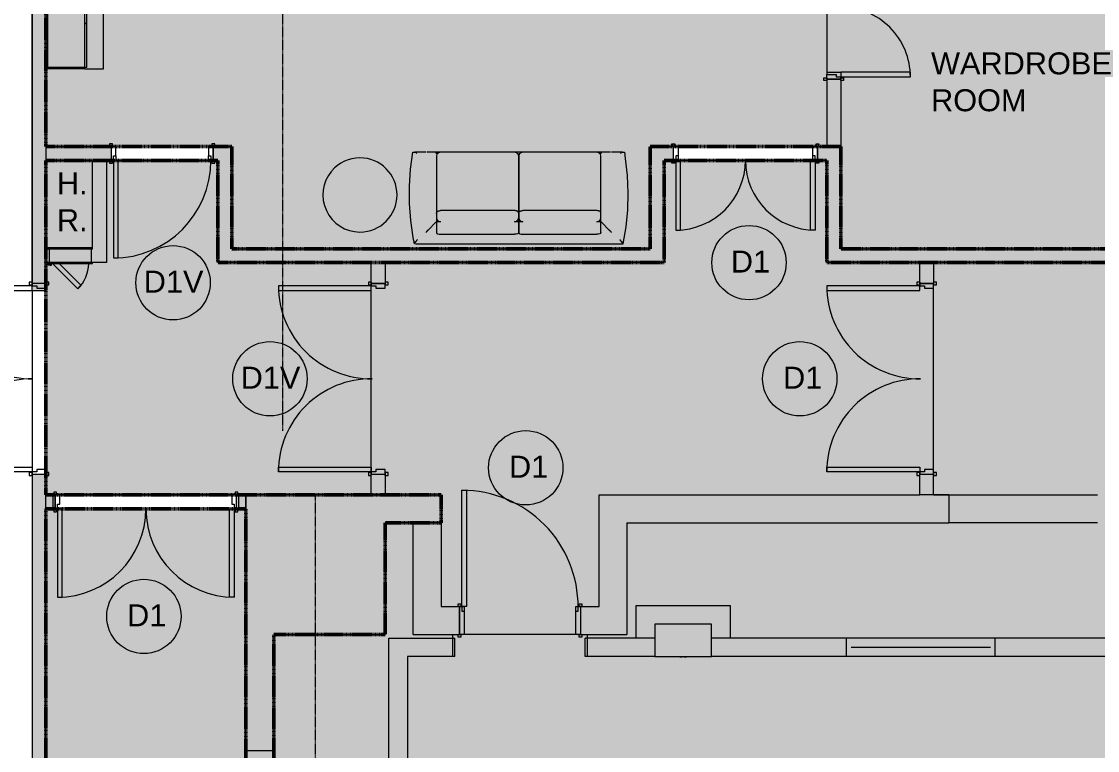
# Model space of a CAD drawing. Header units: millimetres. Extents: x 15878 to 679837, y -72324 to 391440.
# Drawn here: x 151719 to 163294, y 28857 to 36702 of the extents above; entities that cross this region are included whole.
import ezdxf

# ---------------------------------------------------------------- set-up
doc = ezdxf.new("R2010")
doc.units = ezdxf.units.MM
doc.linetypes.add('Demolished', pattern=[4.8, 3.2, -1.6])
doc.linetypes.add('Grid Line__1_200_', pattern=[10.5, 6, -1.5, 1.5, -1.5])
for name, color, linetype, lineweight in [('A-DETL', 90, 'Continuous', 5), ('A-DETL-GENF', 92, 'Continuous', 5), ('A-DETL-THIN', 151, 'Continuous', 5), ('A-DOOR', 31, 'Continuous', 5), ('A-DOOR-FRAM', 31, 'Continuous', 5), ('A-FLOR', 192, 'Continuous', 5), ('A-GLAZ', 151, 'Continuous', 5), ('A-WALL', 113, 'Continuous', 5), ('A-WALL-PATT', 111, 'Continuous', 18), ('G-ANNO-TEXT', 231, 'Continuous', 5), ('I-FURN', 30, 'Continuous', 5), ('S-COLS', 52, 'Continuous', 5), ('S-GRID', 1, 'Continuous', 5)]:
    doc.layers.add(name, color=color, linetype=linetype, lineweight=lineweight)
doc.styles.add('Swis721 BT_2', font='swiss.ttf', dxfattribs={"height": 236.51772})

# ---------------------------------------------------------------- blocks, each defined once
blk = doc.blocks.new('DLN-Double Door__X03_ - _M50_2000 x 2450 _WH_-V408-G_F')
at = {"layer": 'A-DOOR', "color": 253}
for p, q in [((-950, -75), (-1000, -75)), ((-1000, -75), (-1000, -1075)), ((-950, -1075), (-950, -75)), ((950, -75), (1000, -75)), ((950, -1075), (950, -75)), ((1000, -75), (1000, -1075)), ((-1000, -1075), (-950, -1075)), ((1000, -1075), (950, -1075))]:
    blk.add_line(p, q, dxfattribs=at)
for centre, start, end in [((-1000, -75), 270, 0.5), ((1000, -75), 179.5, 270)]:
    blk.add_arc(centre, 1000, start, end, dxfattribs=at)
at = {"layer": 'A-DOOR-FRAM', "color": 253}
for p, q in [((-1010, 105), (-1040, 105)), ((-1040, 105), (-1040, 75)), ((-1040, 75), (-1010, 75)), ((-975, 75), (-1025, 75)), ((-1025, 75), (-1025, -67)), ((-1010, 75), (-1010, 105)), ((-975, -25), (-975, 75)), ((975, 75), (975, -25)), ((1025, 75), (975, 75)), ((1040, 105), (1010, 105)), ((1010, 105), (1010, 75)), ((1010, 75), (1025, 75)), ((1025, 75), (1040, 75)), ((1025, -75), (1025, 75)), ((1040, 75), (1040, 105)), ((-1010, -75), (-1040, -75)), ((-1040, -75), (-1040, -105)), ((-1040, -105), (-1010, -105)), ((-1025, -75), (-1000, -75)), ((-1010, -105), (-1010, -75)), ((-1000, -70), (-1000, -25)), ((-1000, -25), (-975, -25)), ((975, -25), (1000, -25)), ((1000, -25), (1000, -75)), ((1000, -75), (1025, -75)), ((1025, -75), (1010, -75)), ((1010, -75), (1010, -105)), ((1010, -105), (1040, -105)), ((1040, -75), (1025, -75)), ((1040, -105), (1040, -75))]:
    blk.add_line(p, q, dxfattribs=at)
blk = doc.blocks.new('DLN-Access Panel__AP01_ - _AP01_ 400 x 1100 _WH_-13776948-G_F')
at = {"layer": 'A-DOOR', "color": 253}
for p, q in [((-240, 75), (-240, 85)), ((240, 85), (-240, 85)), ((-240, 75), (240, 75)), ((240, 75), (240, 85)), ((-215, -95), (-253, -95)), ((-253, -95), (-253, -100)), ((-253, -100), (-215, -100)), ((-240, -85), (-240, -75)), ((240, -75), (-240, -75)), ((-240, -85), (240, -85)), ((-215, -85), (-215, -97)), ((-200, -97), (-200, -85)), ((-190, -85), (83, -358)), ((118, -322), (-119, -85)), ((240, -85), (240, -75)), ((83, -358), (118, -322))]:
    blk.add_line(p, q, dxfattribs=at)
for centre, radius, start, end in [((-208, -97), 7.5, 199.4712, 360), ((-208, -97), 7.5, 180, 0), ((-208, -97), 7.5, 199.4712, 360), ((-208, -97), 7.5, 195, 0), ((-208, -97), 2, 180, 360), ((-208, -97), 2, 180, 360), ((-200, -75), 400, 315, 358.5193)]:
    blk.add_arc(centre, radius, start, end, dxfattribs=at)
at = {"layer": 'A-DOOR-FRAM', "color": 253}
for p, q in [((-225, 75), (-225, -75)), ((225, 75), (225, -75))]:
    blk.add_line(p, q, dxfattribs=at)
blk = doc.blocks.new('DLN-Double Door__X03_ - _M12_1500 x 2450 _WH_-16954912-G_F')
at = {"layer": 'A-DOOR', "color": 253}
for p, q in [((-750, 825), (-700, 825)), ((-750, 75), (-750, 825)), ((-700, 825), (-700, 75)), ((700, 825), (700, 75)), ((750, 825), (700, 825)), ((750, 75), (750, 825)), ((-700, 75), (-750, 75)), ((700, 75), (750, 75))]:
    blk.add_line(p, q, dxfattribs=at)
for centre, start, end in [((-750, 75), 359.5, 90), ((750, 75), 90, 180.5)]:
    blk.add_arc(centre, 750, start, end, dxfattribs=at)
at = {"layer": 'A-DOOR-FRAM', "color": 253}
for p, q in [((-790, 105), (-760, 105)), ((-790, 75), (-790, 105)), ((-775, 75), (-790, 75)), ((-760, 75), (-775, 75)), ((-775, 75), (-750, 75)), ((-775, -75), (-775, 75)), ((-760, 105), (-760, 75)), ((-750, 75), (-750, 25)), ((-750, 25), (-725, 25)), ((-725, 25), (-725, -75)), ((725, 25), (750, 25)), ((725, -75), (725, 25)), ((750, 75), (775, 75)), ((750, 25), (750, 75)), ((760, 75), (760, 105)), ((760, 105), (790, 105)), ((775, 75), (760, 75)), ((790, 75), (775, 75)), ((775, 75), (775, -75)), ((790, 105), (790, 75)), ((-790, -75), (-775, -75)), ((-790, -105), (-790, -75)), ((-760, -105), (-790, -105)), ((-775, -75), (-760, -75)), ((-725, -75), (-775, -75)), ((-760, -75), (-760, -105)), ((775, -75), (725, -75)), ((760, -105), (760, -75)), ((760, -75), (775, -75)), ((790, -105), (760, -105)), ((775, -75), (790, -75)), ((790, -75), (790, -105))]:
    blk.add_line(p, q, dxfattribs=at)
blk = doc.blocks.new('DLN-Double Door__X03_ - _M19_1900 x 2450 _WH_-V409-G_F')
at = {"layer": 'A-DOOR', "color": 254}
for p, q in [((-900, -75), (-950, -75)), ((-950, -75), (-950, -1025)), ((-900, -1025), (-900, -75)), ((900, -75), (950, -75)), ((900, -1025), (900, -75)), ((950, -75), (950, -1025)), ((-950, -1025), (-900, -1025)), ((950, -1025), (900, -1025))]:
    blk.add_line(p, q, dxfattribs=at)
for centre, start, end in [((-950, -75), 270, 359.9947), ((950, -75), 180.0053, 270)]:
    blk.add_arc(centre, 950, start, end, dxfattribs=at)
at = {"layer": 'A-DOOR', "color": 253}
for centre, start, end in [((950, -75), 179.5, 180.0053), ((-950, -75), 359.9947, 0.5)]:
    blk.add_arc(centre, 950, start, end, dxfattribs=at)
at = {"layer": 'A-DOOR-FRAM', "color": 253}
for p, q in [((-960, 105), (-990, 105)), ((-990, 105), (-990, 75)), ((-990, 75), (-975, 75)), ((-975, 75), (-960, 75)), ((-925, 75), (-975, 75)), ((-975, 75), (-975, -75)), ((-960, 75), (-960, 105)), ((-925, -25), (-925, 75)), ((925, 75), (925, -25)), ((975, 75), (925, 75)), ((990, 105), (960, 105)), ((960, 105), (960, 75)), ((960, 75), (975, 75)), ((975, 75), (990, 75)), ((975, -75), (975, 75)), ((990, 75), (990, 105)), ((-975, -75), (-990, -75)), ((-960, -75), (-975, -75)), ((-975, -75), (-950, -75)), ((-950, -75), (-950, -25)), ((-950, -25), (-925, -25)), ((925, -25), (950, -25)), ((950, -25), (950, -75)), ((950, -75), (975, -75)), ((975, -75), (960, -75)), ((990, -75), (975, -75))]:
    blk.add_line(p, q, dxfattribs=at)
at = {"layer": 'A-DOOR-FRAM', "color": 254}
for p, q in [((-990, -75), (-990, -105)), ((-990, -105), (-960, -105)), ((-960, -105), (-960, -75)), ((960, -75), (960, -105)), ((960, -105), (990, -105)), ((990, -105), (990, -75))]:
    blk.add_line(p, q, dxfattribs=at)
blk = doc.blocks.new('BampB_ITALIA_-_RAY_sofa_10904 - RY235-3200760-G_F')
at = {"layer": 'I-FURN', "color": 253}
for p, q in [((1109, 532), (-1126, 532)), ((-975, 384), (-890, 298)), ((-884, 409), (-884, 296)), ((-44, 428), (-840, 428)), ((0, 409), (0, 296)), ((0, 296), (0, 409)), ((840, 428), (44, 428)), ((884, 296), (884, 409)), ((890, 298), (975, 384)), ((-884, 296), (-884, 204)), ((-884, 249), (-884, -411)), ((-865, 294), (-840, 294)), ((-44, 294), (44, 294)), ((0, 296), (0, 204)), ((0, 204), (0, 296)), ((0, 249), (0, -411)), ((0, -411), (0, 249)), ((840, 294), (865, 294)), ((884, 204), (884, 296)), ((884, -411), (884, 249)), ((-840, 174), (-44, 174)), ((44, 174), (840, 174)), ((-1116, -455), (-1000, -455)), ((-988, -455), (-895, -455)), ((-895, -455), (895, -455)), ((-840, -455), (-44, -455)), ((44, -455), (840, -455)), ((895, -455), (988, -455)), ((1000, -455), (1116, -455))]:
    blk.add_line(p, q, dxfattribs=at)
at = {"layer": 'I-FURN', "color": 253, "flags": 128}
for points in [[(-1126, 532), (-1157, 350), (-1174, 166), (-1179, -18), (-1172, -203), (-1151, -386), (-1141, -455)], [(1141, -455), (1166, -272), (1178, -88), (1178, 97), (1165, 281), (1139, 463), (1126, 532)], [(-884, 409), (-880, 419), (-872, 424), (-857, 428), (-840, 428)], [(0, 409), (-4, 419), (-13, 424), (-28, 428), (-44, 428)], [(0, 409), (4, 419), (13, 424), (28, 428), (44, 428)], [(884, 409), (880, 419), (872, 424), (857, 428), (840, 428)], [(-890, 298), (-888, 297), (-885, 296), (-881, 295), (-876, 294), (-871, 294), (-865, 294)], [(-840, 294), (-862, 288), (-879, 271), (-884, 249)], [(0, 249), (-6, 271), (-22, 288), (-44, 294)], [(44, 294), (22, 288), (6, 271), (0, 249)], [(884, 249), (879, 271), (862, 288), (840, 294)], [(865, 294), (871, 294), (876, 294), (881, 295), (885, 296), (888, 297), (890, 298)], [(-884, 204), (-884, 196), (-881, 190), (-877, 185), (-873, 181), (-866, 178), (-863, 177), (-858, 176), (-853, 175), (-846, 174), (-840, 174)], [(0, 204), (-1, 196), (-3, 190), (-7, 185), (-12, 181), (-18, 178), (-22, 177), (-26, 176), (-32, 175), (-38, 174), (-44, 174)], [(0, 204), (1, 196), (3, 190), (7, 185), (12, 181), (18, 178), (22, 177), (26, 176), (32, 175), (38, 174), (44, 174)], [(884, 204), (884, 196), (881, 190), (877, 185), (873, 181), (866, 178), (863, 177), (858, 176), (853, 175), (846, 174), (840, 174)], [(-884, -411), (-879, -433), (-862, -449), (-840, -455)], [(-44, -455), (-22, -449), (-6, -433), (0, -411)], [(0, -411), (6, -433), (22, -449), (44, -455)], [(840, -455), (862, -449), (879, -433), (884, -411)]]:
    blk.add_lwpolyline(points, dxfattribs=at)
at = {"layer": 'I-FURN', "color": 253}
for points in [[(-1126, 532), (-1126, 532), (-1126, 532), (-1124, 530)], [(1126, 532), (1126, 532), (1120, 524), (1109, 511)], [(-1119, -455), (-1126, -455), (-1137, -455), (-1140, -455), (-1140, -455)], [(-1116, -455), (-1117, -455), (-1118, -455), (-1119, -455), (-1119, -455)], [(1119, -455), (1119, -455), (1118, -455), (1117, -455), (1116, -455)], [(1140, -455), (1140, -455), (1137, -455), (1126, -455), (1119, -455)]]:
    blk.add_open_spline(points, degree=3, dxfattribs=at)
for points, knots in [([(-1124, 529), (-1123, 529), (-1120, 525), (-1115, 518), (-1109, 511)], [0.6688921, 0.6688921, 0.6688921, 0.6688921, 0.7222222, 1, 1, 1, 1]), ([(-1109, 511), (-1108, 510), (-1108, 509), (-1106, 507), (-1105, 506), (-1103, 504), (-1103, 503), (-1102, 502), (-1101, 501), (-1100, 500), (-1098, 498), (-1097, 496), (-1095, 494), (-1092, 490), (-1090, 487), (-1088, 486)], [0, 0, 0, 0, 0.166667, 0.25, 0.333333, 0.375, 0.416667, 0.458333, 0.5, 0.541667, 0.583333, 0.666667, 0.75, 0.833333, 1, 1, 1, 1]), ([(1109, 511), (1108, 510), (1107, 509), (1106, 507), (1104, 505), (1103, 503), (1101, 502), (1100, 500), (1099, 498), (1097, 497), (1095, 494), (1092, 491), (1090, 488), (1088, 486)], [-1, -1, -1, -1, -0.833333, -0.75, -0.666667, -0.583333, -0.5, -0.416667, -0.375, -0.333333, -0.25, -0.166667, 0, 0, 0, 0]), ([(-1000, 409), (-999, 407), (-996, 404), (-992, 401), (-989, 398), (-987, 396), (-986, 394), (-984, 393), (-984, 392), (-983, 391), (-982, 390), (-981, 389), (-980, 389), (-979, 388), (-978, 387), (-977, 385), (-976, 384), (-975, 384)], [0, 0, 0, 0, 0.142857, 0.285714, 0.357143, 0.428571, 0.5, 0.535714, 0.571429, 0.607143, 0.642857, 0.678571, 0.714286, 0.75, 0.785714, 0.857143, 1, 1, 1, 1]), ([(975, 384), (976, 384), (977, 385), (978, 387), (979, 388), (980, 389), (981, 389), (982, 390), (983, 391), (984, 392), (984, 393), (986, 394), (988, 396), (990, 398), (992, 401), (995, 404), (998, 406), (1000, 409)], [0, 0, 0, 0, 0.142857, 0.214286, 0.25, 0.285714, 0.321429, 0.357143, 0.392857, 0.428571, 0.464286, 0.5, 0.571429, 0.678571, 0.732143, 0.785714, 1, 1, 1, 1]), ([(-1116, -455), (-1115, -455), (-1114, -455), (-1112, -454), (-1110, -453), (-1108, -451), (-1105, -450), (-1102, -447), (-1099, -445), (-1097, -443), (-1096, -442)], [-1, -1, -1, -1, -0.857143, -0.714286, -0.642857, -0.571429, -0.428571, -0.285714, -0.142857, 0, 0, 0, 0]), ([(-885, -442), (-885, -443), (-885, -446), (-886, -448), (-887, -450), (-888, -451), (-889, -452), (-890, -453), (-891, -454), (-893, -455), (-894, -455), (-895, -455)], [0, 0, 0, 0, 0.166667, 0.333333, 0.416667, 0.5, 0.583333, 0.666667, 0.75, 0.833333, 1, 1, 1, 1]), ([(-890, -442), (-889, -442), (-889, -442), (-888, -442), (-888, -442), (-887, -442), (-886, -442), (-886, -442), (-885, -443), (-884, -443), (-882, -443), (-881, -443), (-881, -444)], [0, 0, 0, 0, 0.166667, 0.25, 0.333333, 0.416667, 0.5, 0.583333, 0.666667, 0.75, 0.833333, 1, 1, 1, 1]), ([(-881, -444), (-880, -443), (-879, -443), (-877, -443), (-876, -443), (-875, -442), (-873, -442), (-872, -442), (-871, -442), (-869, -442), (-867, -442), (-866, -442), (-865, -442)], [0, 0, 0, 0, 0.166667, 0.25, 0.333333, 0.416667, 0.5, 0.583333, 0.666667, 0.75, 0.833333, 1, 1, 1, 1]), ([(865, -442), (866, -442), (867, -442), (869, -442), (871, -442), (872, -442), (873, -442), (875, -442), (876, -443), (877, -443), (879, -443), (880, -443), (881, -444)], [0, 0, 0, 0, 0.166667, 0.25, 0.333333, 0.416667, 0.5, 0.583333, 0.666667, 0.75, 0.833333, 1, 1, 1, 1]), ([(881, -444), (881, -443), (882, -443), (884, -443), (885, -443), (886, -442), (886, -442), (887, -442), (888, -442), (888, -442), (889, -442), (889, -442), (890, -442)], [0, 0, 0, 0, 0.166667, 0.25, 0.333333, 0.416667, 0.5, 0.583333, 0.666667, 0.75, 0.833333, 1, 1, 1, 1]), ([(885, -442), (885, -443), (885, -446), (886, -448), (887, -450), (888, -451), (889, -452), (890, -453), (891, -454), (893, -455), (894, -455), (895, -455)], [0, 0, 0, 0, 0.166667, 0.333333, 0.416667, 0.5, 0.583333, 0.666667, 0.75, 0.833333, 1, 1, 1, 1]), ([(1096, -442), (1097, -444), (1099, -445), (1102, -447), (1103, -448), (1106, -450), (1108, -451), (1110, -453), (1112, -454), (1114, -455), (1115, -455), (1116, -455)], [-1, -1, -1, -1, -0.785714, -0.732143, -0.678571, -0.571429, -0.428571, -0.357143, -0.285714, -0.142857, 0, 0, 0, 0])]:
    blk.add_open_spline(points, degree=3, knots=knots, dxfattribs=at)
blk = doc.blocks.new('Conica_table_Skandiform_16102 - LB-605-3200762-G_F')
at = {"layer": 'I-FURN', "color": 253}
for start, end in [(50, 180), (50, 180), (360, 49.5544), (360, 49.5544), (180, 360), (180, 360)]:
    blk.add_arc((0, 0), 399, start, end, dxfattribs=at)
blk = doc.blocks.new('DLN-Double Door__X03_ - _M20_2000 x 2450 _WH_-V589-G_F')
at = {"layer": 'A-DOOR', "color": 253}
for p, q in [((-950, -75), (-1000, -75)), ((-1000, -75), (-1000, -1075)), ((-950, -381), (-950, -75)), ((950, -75), (1000, -75)), ((950, -1075), (950, -75)), ((1000, -75), (1000, -1075)), ((-950, -1075), (-950, -384)), ((-1000, -1075), (-950, -1075)), ((1000, -1075), (950, -1075))]:
    blk.add_line(p, q, dxfattribs=at)
for centre, start, end in [((-1000, -75), 270, 0.5), ((1000, -75), 179.5, 270)]:
    blk.add_arc(centre, 1000, start, end, dxfattribs=at)
at = {"layer": 'A-DOOR-FRAM', "color": 253}
for p, q in [((-1010, 105), (-1040, 105)), ((-1040, 105), (-1040, 75)), ((-1040, 75), (-1025, 75)), ((-1025, 75), (-1010, 75)), ((-975, 75), (-1025, 75)), ((-1025, 75), (-1025, -75)), ((-1010, 75), (-1010, 105)), ((-975, -25), (-975, 75)), ((975, 75), (975, -25)), ((1025, 75), (975, 75)), ((1040, 105), (1010, 105)), ((1010, 105), (1010, 75)), ((1010, 75), (1025, 75)), ((1025, 75), (1040, 75)), ((1025, -75), (1025, 75)), ((1040, 75), (1040, 105)), ((-1025, -75), (-1040, -75)), ((-1040, -75), (-1040, -105)), ((-1040, -105), (-1010, -105)), ((-1010, -75), (-1025, -75)), ((-1025, -75), (-1000, -75)), ((-1010, -105), (-1010, -75)), ((-1000, -75), (-1000, -25)), ((-1000, -25), (-975, -25)), ((975, -25), (1000, -25)), ((1000, -25), (1000, -75)), ((1000, -75), (1025, -75)), ((1025, -75), (1010, -75)), ((1010, -75), (1010, -105)), ((1010, -105), (1040, -105)), ((1040, -75), (1025, -75)), ((1040, -105), (1040, -75))]:
    blk.add_line(p, q, dxfattribs=at)
blk = doc.blocks.new('DLN-Double Door__X03_ - _M20_2000 x 2450 _WH_-V590-G_F')
at = {"layer": 'A-DOOR', "color": 253}
for p, q in [((-950, -75), (-1000, -75)), ((-1000, -75), (-1000, -1075)), ((-950, -1075), (-950, -75)), ((950, -75), (1000, -75)), ((950, -1075), (950, -75)), ((1000, -75), (1000, -1075)), ((-1000, -1075), (-950, -1075)), ((1000, -1075), (950, -1075))]:
    blk.add_line(p, q, dxfattribs=at)
for centre, start, end in [((-1000, -75), 270, 0.5), ((1000, -75), 179.5, 270)]:
    blk.add_arc(centre, 1000, start, end, dxfattribs=at)
at = {"layer": 'A-DOOR-FRAM', "color": 253}
for p, q in [((-1010, 105), (-1040, 105)), ((-1040, 105), (-1040, 75)), ((-1040, 75), (-1025, 75)), ((-1025, 75), (-1010, 75)), ((-975, 75), (-1025, 75)), ((-1025, 75), (-1025, -75)), ((-1010, 75), (-1010, 105)), ((-975, -25), (-975, 75)), ((975, 75), (975, -25)), ((1025, 75), (975, 75)), ((1040, 105), (1010, 105)), ((1010, 105), (1010, 75)), ((1010, 75), (1025, 75)), ((1025, 75), (1040, 75)), ((1025, -75), (1025, 75)), ((1040, 75), (1040, 105)), ((-1025, -75), (-1040, -75)), ((-1040, -75), (-1040, -105)), ((-1040, -105), (-1010, -105)), ((-1010, -75), (-1025, -75)), ((-1025, -75), (-1000, -75)), ((-1010, -105), (-1010, -75)), ((-1000, -75), (-1000, -25)), ((-1000, -25), (-975, -25)), ((975, -25), (1000, -25)), ((1000, -25), (1000, -75)), ((1000, -75), (1025, -75)), ((1025, -75), (1010, -75)), ((1010, -75), (1010, -105)), ((1010, -105), (1040, -105)), ((1040, -75), (1025, -75)), ((1040, -105), (1040, -75))]:
    blk.add_line(p, q, dxfattribs=at)
blk = doc.blocks.new('DLN-Double Door__X03_ - _M14_1500 x 2450 _WH_-16954917-G_F')
at = {"layer": 'A-DOOR', "color": 253}
for p, q in [((-750, 825), (-700, 825)), ((-750, 75), (-750, 825)), ((-700, 825), (-700, 75)), ((700, 825), (700, 75)), ((750, 825), (700, 825)), ((750, 75), (750, 825)), ((-700, 75), (-750, 75)), ((700, 75), (750, 75))]:
    blk.add_line(p, q, dxfattribs=at)
for centre, start, end in [((-750, 75), 0.0077, 90), ((750, 75), 90, 179.9923), ((750, 75), 179.9923, 180.5), ((-750, 75), 359.5, 0.0077)]:
    blk.add_arc(centre, 750, start, end, dxfattribs=at)
at = {"layer": 'A-DOOR-FRAM', "color": 253}
for p, q in [((-790, 105), (-760, 105)), ((-790, 75), (-790, 105)), ((-775, 75), (-790, 75)), ((-760, 75), (-775, 75)), ((-775, 75), (-750, 75)), ((-775, -75), (-775, 75)), ((-760, 105), (-760, 75)), ((-750, 75), (-750, 25)), ((-750, 25), (-725, 25)), ((-725, 25), (-725, -75)), ((725, 25), (750, 25)), ((725, -75), (725, 25)), ((750, 75), (775, 75)), ((750, 25), (750, 75)), ((760, 75), (760, 105)), ((760, 105), (790, 105)), ((775, 75), (760, 75)), ((790, 75), (775, 75)), ((775, 75), (775, -75)), ((790, 105), (790, 75)), ((-790, -75), (-775, -75)), ((-790, -105), (-790, -75)), ((-760, -105), (-790, -105)), ((-775, -75), (-760, -75)), ((-725, -75), (-775, -75)), ((-760, -75), (-760, -105)), ((775, -75), (725, -75)), ((760, -105), (760, -75)), ((760, -75), (775, -75)), ((790, -105), (760, -105)), ((775, -75), (790, -75)), ((790, -75), (790, -105))]:
    blk.add_line(p, q, dxfattribs=at)
blk = doc.blocks.new('DLN-Single Door__X01_ - _M10a_1250 x 2450 _WH_-16935549-G_F')
at = {"layer": 'A-DOOR', "color": 253}
for p, q in [((-625, 1400), (-575, 1400)), ((-625, 150), (-625, 1400)), ((-575, 1400), (-575, 150)), ((-665, 180), (-635, 180)), ((-665, 150), (-665, 180)), ((-650, 150), (-665, 150)), ((-635, 150), (-650, 150)), ((-635, 180), (-635, 150)), ((-575, 150), (-625, 150)), ((635, 150), (635, 180)), ((635, 180), (665, 180)), ((650, 150), (635, 150)), ((665, 150), (650, 150)), ((665, 180), (665, 150)), ((-665, -150), (-650, -150)), ((-665, -180), (-665, -150)), ((-635, -180), (-665, -180)), ((-650, -150), (-635, -150)), ((-635, -150), (-635, -180)), ((635, -180), (635, -150)), ((635, -150), (650, -150)), ((665, -180), (635, -180)), ((650, -150), (665, -150)), ((665, -150), (665, -180))]:
    blk.add_line(p, q, dxfattribs=at)
blk.add_arc((-625, 150), 1250, 359.5, 90, dxfattribs=at)
at = {"layer": 'A-DOOR-FRAM', "color": 253}
for p, q in [((-650, 150), (-625, 150)), ((-650, -150), (-650, 150)), ((-625, 150), (-625, 100)), ((625, 150), (650, 150)), ((625, 100), (625, 150)), ((650, 150), (650, -150)), ((-625, 100), (-600, 100)), ((-600, 100), (-600, -150)), ((600, 100), (625, 100)), ((600, -150), (600, 100)), ((-600, -150), (-650, -150)), ((650, -150), (600, -150))]:
    blk.add_line(p, q, dxfattribs=at)
blk = doc.blocks.new('DLN-Single Door__X01_ - _M07_ 1050 x 2450 _WH_-16935550-G_F')
at = {"layer": 'A-DOOR', "color": 253}
for p, q in [((-535, 105), (-565, 105)), ((-565, 105), (-565, 75)), ((-565, 75), (-550, 75)), ((-550, 75), (-535, 75)), ((-535, 75), (-535, 105)), ((565, 105), (535, 105)), ((535, 105), (535, 75)), ((535, 75), (550, 75)), ((550, 75), (565, 75)), ((565, 75), (565, 105)), ((-550, -75), (-565, -75)), ((-565, -75), (-565, -105)), ((-565, -105), (-535, -105)), ((-535, -75), (-550, -75)), ((-535, -105), (-535, -75)), ((-475, -75), (-525, -75)), ((-525, -75), (-525, -1125)), ((-475, -1125), (-475, -75)), ((550, -75), (535, -75)), ((535, -75), (535, -105)), ((535, -105), (565, -105)), ((565, -75), (550, -75)), ((565, -105), (565, -75)), ((-525, -1125), (-475, -1125))]:
    blk.add_line(p, q, dxfattribs=at)
for start, end in [(270, 359.9947), (359.9947, 0.5)]:
    blk.add_arc((-525, -75), 1050, start, end, dxfattribs=at)
at = {"layer": 'A-DOOR-FRAM', "color": 253}
for p, q in [((-500, 75), (-550, 75)), ((-550, 75), (-550, -75)), ((-500, -25), (-500, 75)), ((500, 75), (500, -25)), ((550, 75), (500, 75)), ((550, -75), (550, 75)), ((-550, -75), (-525, -75)), ((-525, -75), (-525, -25)), ((-525, -25), (-500, -25)), ((500, -25), (525, -25)), ((525, -25), (525, -75)), ((525, -75), (550, -75))]:
    blk.add_line(p, q, dxfattribs=at)
blk = doc.blocks.new('DLN_Counter-01 - 3850 _W_-13002887-G_F')
at = {"layer": 'I-FURN', "color": 253}
for p, q in [((-1940, -400), (-1940, 0)), ((-1940, 0), (-1925, 0)), ((-1925, -400), (-1925, 0)), ((-977.5, 0), (-1925, 0)), ((-1925, 0), (-1925, -400)), ((-977.5, 0), (-977.5, -400)), ((-977.5, -400), (-977.5, 0)), ((-977.5, 0), (-962.5, 0)), ((-962.5, -400), (-962.5, 0)), ((-22.5, 0), (-962.5, 0)), ((-962.5, 0), (-962.5, -400)), ((-22.5, 0), (-22.5, -400)), ((-7.5, -400), (-7.5, 0)), ((932.5, 0), (-7.5, 0)), ((932.5, 0), (932.5, -400)), ((947.5, -400), (947.5, 0)), ((1895, 0), (947.5, 0)), ((1895, 0), (1895, -400)), ((1895, -400), (1895, 0)), ((1895, 0), (1910, 0)), ((1910, 0), (1910, -400)), ((-22.5, -400), (-22.5, 0)), ((-22.5, 0), (-7.5, 0)), ((-7.5, 0), (-7.5, -400)), ((932.5, -400), (932.5, 0)), ((932.5, 0), (947.5, 0)), ((947.5, 0), (947.5, -400)), ((-1940, -400), (-1925, -400)), ((-1940, -400), (-1940, -600)), ((-1925, -400), (-977.5, -400)), ((-1925, -420), (-1925, -400)), ((-1925, -400), (-1451.25, -400)), ((-1925, -420), (-1451.25, -420)), ((-1451.25, -400), (-1451.25, -420)), ((-1451.25, -420), (-1451.25, -400)), ((-1451.25, -400), (-977.5, -400)), ((-1451.25, -420), (-977.5, -420)), ((-977.5, -400), (-962.5, -400)), ((-977.5, -403.29), (-977.5, -420)), ((-962.5, -400), (-22.5, -400)), ((-962.5, -420), (-962.5, -400)), ((-962.5, -400), (-492.5, -400)), ((-962.5, -420), (-492.5, -420)), ((-492.5, -400), (-492.5, -420)), ((-492.5, -420), (-492.5, -400)), ((-492.5, -400), (-22.5, -400)), ((-492.5, -420), (-22.5, -420)), ((-485, -540), (-485, -420)), ((-22.5, -400), (-22.5, -420)), ((-22.5, -400), (-7.5, -400)), ((-15, -400), (-15, -540)), ((-7.5, -400), (932.5, -400)), ((-7.5, -420), (-7.5, -400)), ((-7.5, -400), (462.5, -400)), ((-7.5, -420), (462.5, -420)), ((15, -540), (15, -420)), ((355, -420), (355, -540)), ((462.5, -400), (462.5, -420)), ((462.5, -420), (462.5, -400)), ((462.5, -400), (932.5, -400)), ((462.5, -420), (932.5, -420)), ((932.5, -400), (932.5, -420)), ((932.5, -400), (947.5, -400)), ((947.5, -400), (1895, -400)), ((947.5, -420), (947.5, -400)), ((947.5, -400), (1421.25, -400)), ((947.5, -420), (1421.25, -420)), ((1421.25, -400), (1421.25, -420)), ((1421.25, -420), (1421.25, -400)), ((1421.25, -400), (1895, -400)), ((1421.25, -420), (1895, -420)), ((1895, -400), (1895, -420)), ((1895, -400), (1910, -400)), ((1910, -600), (1910, -400)), ((-15, -540), (-485, -540)), ((355, -540), (15, -540)), ((-1940, -600), (1910, -600))]:
    blk.add_line(p, q, dxfattribs=at)
blk = doc.blocks.new('DLN_Production Lighting PLB - DLN_Production Lighting PLB-11812519-G_F')
at = {"layer": 'I-FURN', "color": 253}
for p, q in [((305, 350), (-305, 350)), ((-305, 350), (-305, 0)), ((-35, 355), (-10, 355)), ((-35, 350), (-35, 355)), ((-10, 355), (-10, 350)), ((10, 355), (35, 355)), ((10, 355), (10, 350)), ((35, 350), (35, 355)), ((305, 0), (305, 350)), ((-305, 0), (305, 0))]:
    blk.add_line(p, q, dxfattribs=at)
blk = doc.blocks.new('DLN_Louvre - 1600x500_WH_-15604522-G_F')
at = {"layer": 'A-GLAZ'}
blk.add_line((-750, 0), (750, 0), dxfattribs=at)

msp = doc.modelspace()

# ---------------------------------------------------------------- hatches: boundary and pattern name
at = {"layer": 'A-DETL-GENF', "transparency": 33554585}
h = msp.add_hatch(color=151, dxfattribs=at)
h.paths.add_polyline_path([(157764.8, 34257.5), (158481.8, 34257.5), (158481.8, 35357.5), (160531.8, 35357.5), (160531.8, 34257.5), (166831.8, 34257.5), (166831.8, 39607.5), (166231.8, 39607.5), (166231.8, 40207.5), (166831.8, 40207.5), (166831.8, 44957.5), (166231.8, 44957.5), (166231.8, 45557.5), (166831.8, 45557.5), (166831.8, 51407.5), (166231.8, 51407.5), (166231.8, 52007.5), (154831.8, 52007.5), (154831.8, 51407.5), (154231.8, 51407.5), (154231.8, 52007.5), (151981.8, 52007.5), (151981.8, 35357.5), (153981.8, 35357.5), (153981.8, 34257.5), (156936.9, 34257.5)], flags=0)
h.paths.add_polyline_path([(154453.4, 39607.5), (154231.8, 39607.5), (154231.8, 40207.5), (154831.8, 40207.5), (154831.8, 39607.5)], flags=0)
h.paths.add_polyline_path([(154231.8, 44957.5), (154231.8, 45557.5), (154831.8, 45557.5), (154831.8, 44957.5), (154453.4, 44957.5)], flags=0)
for color, points in [(253, [(162731.8, -1712.5), (163496.8, -1712.5), (163496.8, 5707.5), (179169.3, 5707.5), (179169.3, 8157.5), (180919.3, 8157.5), (180919.3, 9357.5), (181719.3, 9357.5), (181719.3, 8157.5), (189381.8, 8157.5), (189381.8, 12397.5), (190581.8, 12397.5), (190581.8, 15624.2), (189381.8, 15624.2), (189381.8, 16424.2), (190581.8, 16424.2), (190581.8, 23040.8), (189381.8, 23040.8), (189381.8, 23840.8), (190581.8, 23840.8), (190581.8, 27067.5), (189381.8, 27067.5), (189381.8, 31307.5), (181719.3, 31307.5), (181719.3, 30107.5), (180919.3, 30107.5), (180919.3, 31307.5), (177206.8, 31307.5), (177206.8, 29867.5), (176706.8, 29867.5), (176706.8, 30167.5), (176906.8, 30167.5), (176906.8, 31307.5), (174481.8, 31307.5), (174481.8, 30167.5), (174681.8, 30167.5), (174681.8, 29867.5), (174181.8, 29867.5), (174181.8, 31307.5), (172906.8, 31307.5), (172906.8, 30107.5), (172106.8, 30107.5), (172106.8, 31307.5), (166831.8, 31307.5), (166831.8, 34107.5), (160381.8, 34107.5), (160381.8, 35207.5), (158631.8, 35207.5), (158631.8, 34107.5), (153831.8, 34107.5), (153831.8, 35207.5), (151981.8, 35207.5), (151981.8, 31607.5), (156231.8, 31607.5), (156231.8, 31307.5), (155631.8, 31307.5), (155631.8, 30107.5), (154431.8, 30107.5), (154431.8, 23840.8), (155631.8, 23840.8), (155631.8, 23040.8), (154431.8, 23040.8), (154431.8, 16424.2), (155631.8, 16424.2), (155631.8, 15624.2), (154431.8, 15624.2), (154431.8, 7857.5), (154131.8, 7857.5), (154131.8, 9207.5), (151981.8, 9207.5), (151981.8, 3557.5), (152701.3, 3557.5), (158894.3, -1265.4), (158986.5, -1147), (159376, -1450.4), (159693.6, -1042.5), (162294.3, -1042.5), (162294.3, -1712.5)]), (51, [(154131.8, 9357.5), (154131.8, 31457.5), (151981.8, 31457.5), (151981.8, 9357.5), (152797.8, 9357.5)])]:
    msp.add_hatch(color=color, dxfattribs=at).paths.add_polyline_path(points, flags=0)
at = {"layer": 'A-WALL-PATT', "transparency": 33554432}
for points in [[(151831.8, 33807.5), (151981.8, 33807.5), (151976.6, 52022.5), (151831.8, 52022.5), (151831.8, 35059.9)], [(153981.8, 34257.5), (153981.8, 35357.5), (153831.8, 35357.5), (153831.8, 34257.5), (153942.8, 34257.5)], [(158481.8, 34107.5), (158631.8, 34107.5), (158631.8, 35357.5), (158481.8, 35357.5), (158481.8, 34257.5)], [(160531.8, 34107.5), (160531.8, 35362.5), (160381.8, 35357.5), (160381.8, 34107.5)], [(152481.8, 34107.5), (152631.8, 34107.5), (152631.8, 35207.5), (152481.8, 35207.5), (152481.8, 34257.5)], [(158481.8, 34107.5), (158481.8, 34257.5), (153831.8, 34257.5), (153831.8, 34107.5), (157764.8, 34107.5)], [(161531.8, 34107.5), (166831.8, 34107.5), (166831.8, 34257.5), (160531.8, 34257.5), (160531.8, 34107.5), (161381.8, 34107.5)], [(161076.1, 31307.5), (161694.3, 31307.5), (161694.3, 31607.5), (157931.8, 31607.5), (157931.8, 31307.5), (160381.8, 31307.5)], [(155931.8, 30107.5), (156231.8, 30107.5), (156231.8, 31307.5), (155931.8, 31307.5), (155931.8, 30139.6)], [(158231.8, 30107.5), (158231.8, 31307.5), (157931.8, 31307.5), (157931.8, 30107.5)], [(154131.8, 25440.8), (154431.8, 25440.8), (154431.8, 28857.5), (154131.8, 28857.5), (154131.8, 27580.2)]]:
    msp.add_hatch(color=53, dxfattribs=at).paths.add_polyline_path(points, flags=0)
h = msp.add_hatch(color=53, dxfattribs=at)
h.paths.add_polyline_path([(153831.8, 35207.5), (153831.8, 35357.5), (153781.8, 35357.5), (153781.8, 35207.5)], flags=0)
h.paths.add_polyline_path([(152481.8, 35207.5), (152681.8, 35207.5), (152681.8, 35357.5), (151981.8, 35357.5), (151981.8, 35207.5)], flags=0)
h = msp.add_hatch(color=53, dxfattribs=at)
h.paths.add_polyline_path([(160381.8, 35207.5), (160381.8, 35357.5), (160281.8, 35357.5), (160281.8, 35207.5)], flags=0)
h.paths.add_polyline_path([(158731.8, 35207.5), (158731.8, 35357.5), (158631.8, 35357.5), (158631.8, 35207.5)], flags=0)
h = msp.add_hatch(color=53, dxfattribs=at)
h.paths.add_polyline_path([(152466.8, 34107.5), (152481.8, 34107.5), (152481.8, 34257.5), (152466.8, 34257.5)], flags=0)
h.paths.add_polyline_path([(151981.8, 34107.5), (152016.8, 34107.5), (152016.8, 34257.5), (151981.8, 34257.5)], flags=0)
h = msp.add_hatch(color=53, dxfattribs=at)
h.paths.add_polyline_path([(155481.8, 31607.5), (155631.8, 31607.5), (155631.8, 31832.5), (155481.8, 31832.5)], flags=0)
h.paths.add_polyline_path([(155631.8, 33882.5), (155631.8, 34107.5), (155481.8, 34107.5), (155481.8, 33882.5)], flags=0)
h = msp.add_hatch(color=53, dxfattribs=at)
h.paths.add_polyline_path([(161531.8, 31607.5), (161531.8, 31832.5), (161381.8, 31832.5), (161381.8, 31607.5)], flags=0)
h.paths.add_polyline_path([(161381.8, 33882.5), (161531.8, 33882.5), (161531.8, 34107.5), (161381.8, 34107.5)], flags=0)
h = msp.add_hatch(color=53, dxfattribs=at)
h.paths.add_polyline_path([(151969.9, 3557.5), (151981.8, 3557.5), (151981.8, 5720), (151831.8, 5720), (151831.8, 3557.5)], flags=0)
h.paths.add_polyline_path([(151969.9, 7770), (151981.8, 7770), (151981.8, 31832.5), (151831.8, 31832.5), (151831.8, 7770)], flags=0)
h = msp.add_hatch(color=53, dxfattribs=at)
h.paths.add_polyline_path([(154131.8, 31457.5), (154131.8, 31607.5), (154031.8, 31607.5), (154031.8, 31457.5)], flags=0)
h.paths.add_polyline_path([(151981.8, 31457.5), (152081.8, 31457.5), (152081.8, 31607.5), (151981.8, 31607.5)], flags=0)
at = {"layer": 'A-WALL-PATT'}
for points in [[(155631.8, 31307.5), (156231.8, 31307.5), (156231.8, 31607.5), (155631.8, 31607.5)], [(163294.3, 31307.5), (163294.3, 31607.5), (161694.3, 31607.5), (161694.3, 31307.5)], [(154431.8, 28857.5), (154431.8, 30107.5), (154131.8, 30107.5), (154131.8, 28857.5)]]:
    msp.add_hatch(color=53, dxfattribs=at).paths.add_polyline_path(points, flags=0)
at = {"layer": 'A-WALL-PATT', "transparency": 33554432}
h = msp.add_hatch(color=53, dxfattribs=at)
h.paths.add_polyline_path([(156231.8, 30107.5), (156431.8, 30107.5), (156431.8, 30407.5), (156231.8, 30407.5), (156231.8, 30171.8)], flags=0)
h.paths.add_polyline_path([(157731.8, 30107.5), (157931.8, 30107.5), (157931.8, 30407.5), (157731.8, 30407.5), (157731.8, 30332.5)], flags=0)
at = {"layer": 'S-COLS'}
msp.add_hatch(color=53, dxfattribs=at).paths.add_polyline_path([(154453.4, 30107.5), (155631.8, 30107.5), (155631.8, 31607.5), (154131.8, 31607.5), (154131.8, 30107.5), (154431.8, 30107.5)], flags=0)

# ---------------------------------------------------------------- linework, layer by layer
at = {"layer": 'A-DETL', "linetype": 'Demolished', "lineweight": 50}
for p, q in [((151981.8, 52007.5), (151981.8, 35357.5)), ((151981.8, 35357.5), (153981.8, 35357.5)), ((153981.8, 35357.5), (153981.8, 34257.5)), ((158481.8, 34257.5), (158481.8, 35357.5)), ((158481.8, 35357.5), (160531.8, 35357.5)), ((160531.8, 35357.5), (160531.8, 34257.5)), ((153831.8, 35207.5), (151981.8, 35207.5)), ((151981.8, 35207.5), (151981.8, 31607.5)), ((153831.8, 34107.5), (153831.8, 35207.5)), ((160381.8, 35207.5), (158631.8, 35207.5)), ((158631.8, 35207.5), (158631.8, 34107.5)), ((160381.8, 34107.5), (160381.8, 35207.5)), ((153981.8, 34257.5), (158481.8, 34257.5)), ((160531.8, 34257.5), (166831.8, 34257.5)), ((158631.8, 34107.5), (153831.8, 34107.5)), ((166831.8, 34107.5), (160381.8, 34107.5)), ((151981.8, 31607.5), (156231.8, 31607.5)), ((156231.8, 31607.5), (156231.8, 31307.5)), ((151981.8, 31457.5), (151981.8, 9357.5)), ((154131.8, 31457.5), (151981.8, 31457.5)), ((154131.8, 9357.5), (154131.8, 31457.5)), ((156231.8, 31307.5), (155631.8, 31307.5)), ((155631.8, 31307.5), (155631.8, 30107.5)), ((155631.8, 30107.5), (154431.8, 30107.5)), ((154431.8, 30107.5), (154431.8, 23840.8))]:
    msp.add_line(p, q, dxfattribs=at)
at = {"layer": 'A-DETL-THIN'}
for centre in [(159545.3, 34107.5), (153349.1, 33891.1), (154391.8, 32857.5), (160091.8, 32857.5), (157143.5, 31899.5), (153034.9, 30300)]:
    msp.add_circle(centre, 400, dxfattribs=at)
at = {"layer": 'A-FLOR'}
for p, q in [((151831.8, 52157.5), (151831.8, 33897.5)), ((160381.8, 37582.5), (160381.8, 36132.5)), ((160381.8, 36157.5), (160531.8, 36157.5)), ((160531.8, 36157.5), (160531.8, 36107.5)), ((160531.8, 36067.5), (160531.8, 35362.5)), ((151981.8, 35357.5), (152666.8, 35357.5)), ((153796.8, 35357.5), (153981.8, 35357.5)), ((153981.8, 35357.5), (153981.8, 34257.5)), ((158481.8, 35357.5), (158716.8, 35357.5)), ((160296.8, 35357.5), (160381.8, 35357.5)), ((152481.8, 35207.5), (151981.8, 35207.5)), ((152481.8, 34257.5), (152481.8, 35207.5)), ((152666.8, 35207.5), (152631.8, 35207.5)), ((153756.8, 35207.5), (152696.8, 35207.5)), ((152731.8, 35257.5), (152731.8, 35207.5)), ((152731.8, 35207.5), (153731.8, 35207.5)), ((153731.8, 35207.5), (153731.8, 35257.5)), ((153831.8, 35207.5), (153796.8, 35207.5)), ((158716.8, 35207.5), (158631.8, 35207.5)), ((160256.8, 35207.5), (158756.8, 35207.5)), ((158781.8, 35257.5), (158781.8, 35207.5)), ((160231.8, 35207.5), (160231.8, 35257.5)), ((160381.8, 35207.5), (160296.8, 35207.5)), ((151981.8, 34257.5), (152016.8, 34257.5)), ((160531.8, 34257.5), (164531.8, 34257.5)), ((152016.8, 34107.5), (151981.8, 34107.5)), ((152631.8, 34107.5), (152466.8, 34107.5)), ((155481.8, 33897.5), (155481.8, 34107.5)), ((155631.8, 34107.5), (155631.8, 33897.5)), ((161381.8, 33897.5), (161381.8, 34107.5)), ((161531.8, 34107.5), (161531.8, 33897.5)), ((151831.8, 33807.5), (151831.8, 31857.5)), ((155481.8, 31857.5), (155481.8, 33857.5)), ((161531.8, 31882.5), (161531.8, 33832.5)), ((151831.8, 31817.5), (151831.8, 7785)), ((151981.8, 31817.5), (151981.8, 31607.5)), ((155481.8, 31607.5), (155481.8, 31817.5)), ((155631.8, 31817.5), (155631.8, 31607.5)), ((161381.8, 31607.5), (161381.8, 31817.5)), ((151981.8, 31607.5), (152066.8, 31607.5)), ((152056.8, 31607.5), (152056.8, 31457.5)), ((153981.8, 31607.5), (152131.8, 31607.5)), ((152131.8, 31607.5), (153981.8, 31607.5)), ((154046.8, 31607.5), (154131.8, 31607.5)), ((154056.8, 31457.5), (154056.8, 31607.5)), ((157931.8, 31607.5), (161381.8, 31607.5)), ((161531.8, 31607.5), (161694.3, 31607.5)), ((154131.8, 31457.5), (154056.8, 31457.5)), ((156231.8, 30407.5), (156416.8, 30407.5)), ((156456.8, 30407.5), (156481.8, 30407.5)), ((156481.8, 30407.5), (156481.8, 30357.5)), ((157681.8, 30357.5), (157681.8, 30407.5)), ((157681.8, 30407.5), (157706.8, 30407.5)), ((157746.8, 30407.5), (157931.8, 30407.5)), ((156356.8, 30107.5), (156356.8, 29867.5)), ((157681.8, 30107.5), (156481.8, 30107.5)), ((157806.8, 29867.5), (157806.8, 30107.5)), ((155871.8, 29867.5), (155871.8, 9597.5))]:
    msp.add_line(p, q, dxfattribs=at)
at = {"layer": 'A-WALL', "color": 253}
for p, q in [((151831.8, 33807.5), (151831.8, 52022.5)), ((151981.8, 52022.5), (151981.8, 33807.5)), ((160381.8, 36082.5), (160381.8, 35357.5)), ((160381.8, 36082.5), (160531.8, 36082.5)), ((160531.8, 36067.5), (160531.8, 36082.5)), ((152681.8, 35357.5), (152666.8, 35357.5)), ((152681.8, 35357.5), (152681.8, 35207.5)), ((153781.8, 35357.5), (153781.8, 35207.5)), ((153981.8, 35357.5), (153781.8, 35357.5)), ((153981.8, 35357.5), (153981.8, 35357.5)), ((158481.8, 34257.5), (158481.8, 35357.5)), ((158731.8, 35357.5), (158716.8, 35357.5)), ((158731.8, 35207.5), (158731.8, 35357.5)), ((160281.8, 35207.5), (160281.8, 35357.5)), ((160296.8, 35357.5), (160281.8, 35357.5)), ((160381.8, 35362.5), (160531.8, 35362.5)), ((160531.8, 35357.5), (160531.8, 34257.5)), ((151981.8, 35207.5), (152481.8, 35207.5)), ((152631.8, 35207.5), (152631.8, 34107.5)), ((152666.8, 35207.5), (152681.8, 35207.5)), ((153796.8, 35207.5), (153781.8, 35207.5)), ((153831.8, 34107.5), (153831.8, 35207.5)), ((158631.8, 35207.5), (158631.8, 34107.5)), ((158716.8, 35207.5), (158731.8, 35207.5)), ((160296.8, 35207.5), (160281.8, 35207.5)), ((160381.8, 34107.5), (160381.8, 35207.5)), ((153981.8, 34257.5), (158481.8, 34257.5)), ((155481.8, 34107.5), (153831.8, 34107.5)), ((158631.8, 34107.5), (155631.8, 34107.5)), ((161381.8, 34107.5), (160381.8, 34107.5)), ((166831.8, 34107.5), (161531.8, 34107.5)), ((151831.8, 33807.5), (151981.8, 33807.5)), ((155481.8, 33897.5), (155481.8, 33882.5)), ((155481.8, 33882.5), (155631.8, 33882.5)), ((155631.8, 33897.5), (155631.8, 33882.5)), ((161381.8, 33897.5), (161381.8, 33882.5)), ((161381.8, 33882.5), (161531.8, 33882.5)), ((161531.8, 33897.5), (161531.8, 33882.5)), ((151831.8, 31832.5), (151831.8, 7770)), ((151831.8, 31832.5), (151981.8, 31832.5)), ((151981.8, 31817.5), (151981.8, 31832.5)), ((155481.8, 31817.5), (155481.8, 31832.5)), ((155481.8, 31832.5), (155631.8, 31832.5)), ((155631.8, 31817.5), (155631.8, 31832.5)), ((161381.8, 31817.5), (161381.8, 31832.5)), ((161381.8, 31832.5), (161531.8, 31832.5)), ((161531.8, 31607.5), (161531.8, 31832.5)), ((151981.8, 31607.5), (152081.8, 31607.5)), ((152081.8, 31457.5), (152081.8, 31607.5)), ((154031.8, 31457.5), (154031.8, 31607.5)), ((154131.8, 31607.5), (154031.8, 31607.5)), ((154131.8, 31457.5), (154131.8, 31607.5)), ((155481.8, 31607.5), (155631.8, 31607.5)), ((157931.8, 30407.5), (157931.8, 31607.5)), ((161694.3, 31607.5), (161381.8, 31607.5)), ((161694.3, 31607.5), (161694.3, 31307.5)), ((155931.8, 30107.5), (155931.8, 31307.5)), ((156231.8, 31307.5), (156231.8, 30407.5)), ((158231.8, 31307.5), (158231.8, 30107.5)), ((158231.8, 31307.5), (161694.3, 31307.5)), ((156431.8, 30407.5), (156416.8, 30407.5)), ((156431.8, 30407.5), (156431.8, 30107.5)), ((157731.8, 30407.5), (157746.8, 30407.5)), ((157731.8, 30407.5), (157731.8, 30107.5)), ((158331.8, 30067.5), (158331.8, 30417.5)), ((158331.8, 30417.5), (159341.8, 30417.5)), ((159341.8, 30417.5), (159341.8, 30067.5)), ((155931.8, 30107.5), (156431.8, 30107.5)), ((157731.8, 30107.5), (158231.8, 30107.5)), ((155671.8, 30067.5), (156381.8, 30067.5)), ((155671.8, 9397.5), (155671.8, 30067.5)), ((156381.8, 29867.5), (156381.8, 30067.5)), ((157781.8, 29867.5), (157781.8, 30067.5)), ((158531.8, 30067.5), (157781.8, 30067.5)), ((164531.8, 30067.5), (159141.8, 30067.5)), ((160594.3, 29867.5), (160594.3, 30067.5)), ((162194.3, 29867.5), (162194.3, 30067.5)), ((156381.8, 29867.5), (155871.8, 29867.5)), ((158531.8, 29867.5), (157781.8, 29867.5)), ((164531.8, 29867.5), (159141.8, 29867.5)), ((154131.8, 28857.5), (154431.8, 28857.5)), ((154431.8, 28857.5), (154431.8, 25440.8))]:
    msp.add_line(p, q, dxfattribs=at)
at = {"layer": 'A-WALL', "color": 254}
for p, q in [((151981.8, 7770), (151981.8, 31607.5)), ((151981.8, 31457.5), (152081.8, 31457.5)), ((154056.8, 31457.5), (154031.8, 31457.5)), ((154131.8, 25440.8), (154131.8, 28857.5))]:
    msp.add_line(p, q, dxfattribs=at)
at = {"layer": 'A-WALL', "color": 9, "lineweight": 20}
for p, q in [((155631.8, 31607.5), (156231.8, 31607.5)), ((156231.8, 31607.5), (156231.8, 31307.5)), ((161694.3, 31607.5), (163294.3, 31607.5)), ((156231.8, 31307.5), (155631.8, 31307.5)), ((163294.3, 31307.5), (161694.3, 31307.5)), ((154131.8, 28857.5), (154131.8, 30107.5)), ((154431.8, 30107.5), (154431.8, 28857.5))]:
    msp.add_line(p, q, dxfattribs=at)
at = {"layer": 'S-COLS', "color": 9, "lineweight": 20}
for p, q in [((155631.8, 31607.5), (154131.8, 31607.5)), ((154131.8, 31607.5), (154131.8, 31457.5)), ((154131.8, 31457.5), (154131.8, 30107.5)), ((155631.8, 31307.5), (155631.8, 30107.5)), ((154431.8, 30107.5), (155631.8, 30107.5))]:
    msp.add_line(p, q, dxfattribs=at)
at = {"layer": 'S-GRID', "color": 254, "linetype": 'Grid Line__1_200_'}
for p, q in [((154531.8, 32297.4), (154531.8, 63703.1)), ((154881.8, 6843.3), (154881.8, 31607.5))]:
    msp.add_line(p, q, dxfattribs=at)

# ---------------------------------------------------------------- block references
at = {"layer": 'A-DOOR', "color": 253}
for name, p, rotation in [('DLN-Double Door__X03_ - _M12_1500 x 2450 _WH_-16954912-G_F', (160456.8, 36857.5), 270), ('DLN-Double Door__X03_ - _M14_1500 x 2450 _WH_-16954917-G_F', (159506.8, 35282.5), 180), ('DLN-Double Door__X03_ - _M50_2000 x 2450 _WH_-V408-G_F', (151906.8, 32857.5), 270.0000000000002), ('DLN-Double Door__X03_ - _M20_2000 x 2450 _WH_-V590-G_F', (155556.8, 32857.5), 270.0000000000001), ('DLN-Double Door__X03_ - _M20_2000 x 2450 _WH_-V589-G_F', (161456.8, 32857.5), 270.0000000000001)]:
    msp.add_blockref(name, p, dxfattribs=dict(at, rotation=rotation))
for name, p in [('DLN-Single Door__X01_ - _M07_ 1050 x 2450 _WH_-16935550-G_F', (153231.8, 35282.5)), ('DLN-Access Panel__AP01_ - _AP01_ 400 x 1100 _WH_-13776948-G_F', (152241.8, 34182.5)), ('DLN-Double Door__X03_ - _M19_1900 x 2450 _WH_-V409-G_F', (153056.8, 31532.5)), ('DLN-Single Door__X01_ - _M10a_1250 x 2450 _WH_-16935549-G_F', (157081.8, 30257.5))]:
    msp.add_blockref(name, p, dxfattribs=at)
at = {"layer": 'A-GLAZ', "rotation": 180}
msp.add_blockref('DLN_Louvre - 1600x500_WH_-15604522-G_F', (161394.3, 29967.5), dxfattribs=at)
at = {"layer": 'I-FURN', "color": 253}
for name, p, rotation in [('DLN_Counter-01 - 3850 _W_-13002887-G_F', (151999.8, 38132.5), 89.9999999999997), ('Conica_table_Skandiform_16102 - LB-605-3200762-G_F', (155359.8, 34836.2), 89.99999999999979), ('BampB_ITALIA_-_RAY_sofa_10904 - RY235-3200760-G_F', (157067.3, 34841.1), 180), ('DLN_Production Lighting PLB - DLN_Production Lighting PLB-11812519-G_F', (158836.8, 30217.5), 180)]:
    msp.add_blockref(name, p, dxfattribs=dict(at, rotation=rotation))

# ---------------------------------------------------------------- texts
at = {"layer": 'G-ANNO-TEXT', "color": 7, "char_height": 236.52, "attachment_point": 1, "line_spacing_factor": 1.00667, "style": 'Swis721 BT_2'}
for s, insert, width in [('WARDROBE\\PROOM', (161503.7, 36370.2), 2235), ('H.\\PR.', (152099.2, 35079.3), 393), ('D1', (159350.1, 34237.6), 495), ('D1V', (153033.8, 34021.2), 738), ('D1V', (154076.5, 32987.6), 738), ('D1', (159911.5, 32987.6), 495), ('D1', (156963.3, 32029.7), 495), ('D1', (152854.7, 30430.2), 495)]:
    msp.add_mtext(s, dxfattribs=dict(at, insert=insert, width=width))

doc.saveas('drawing.dxf')
